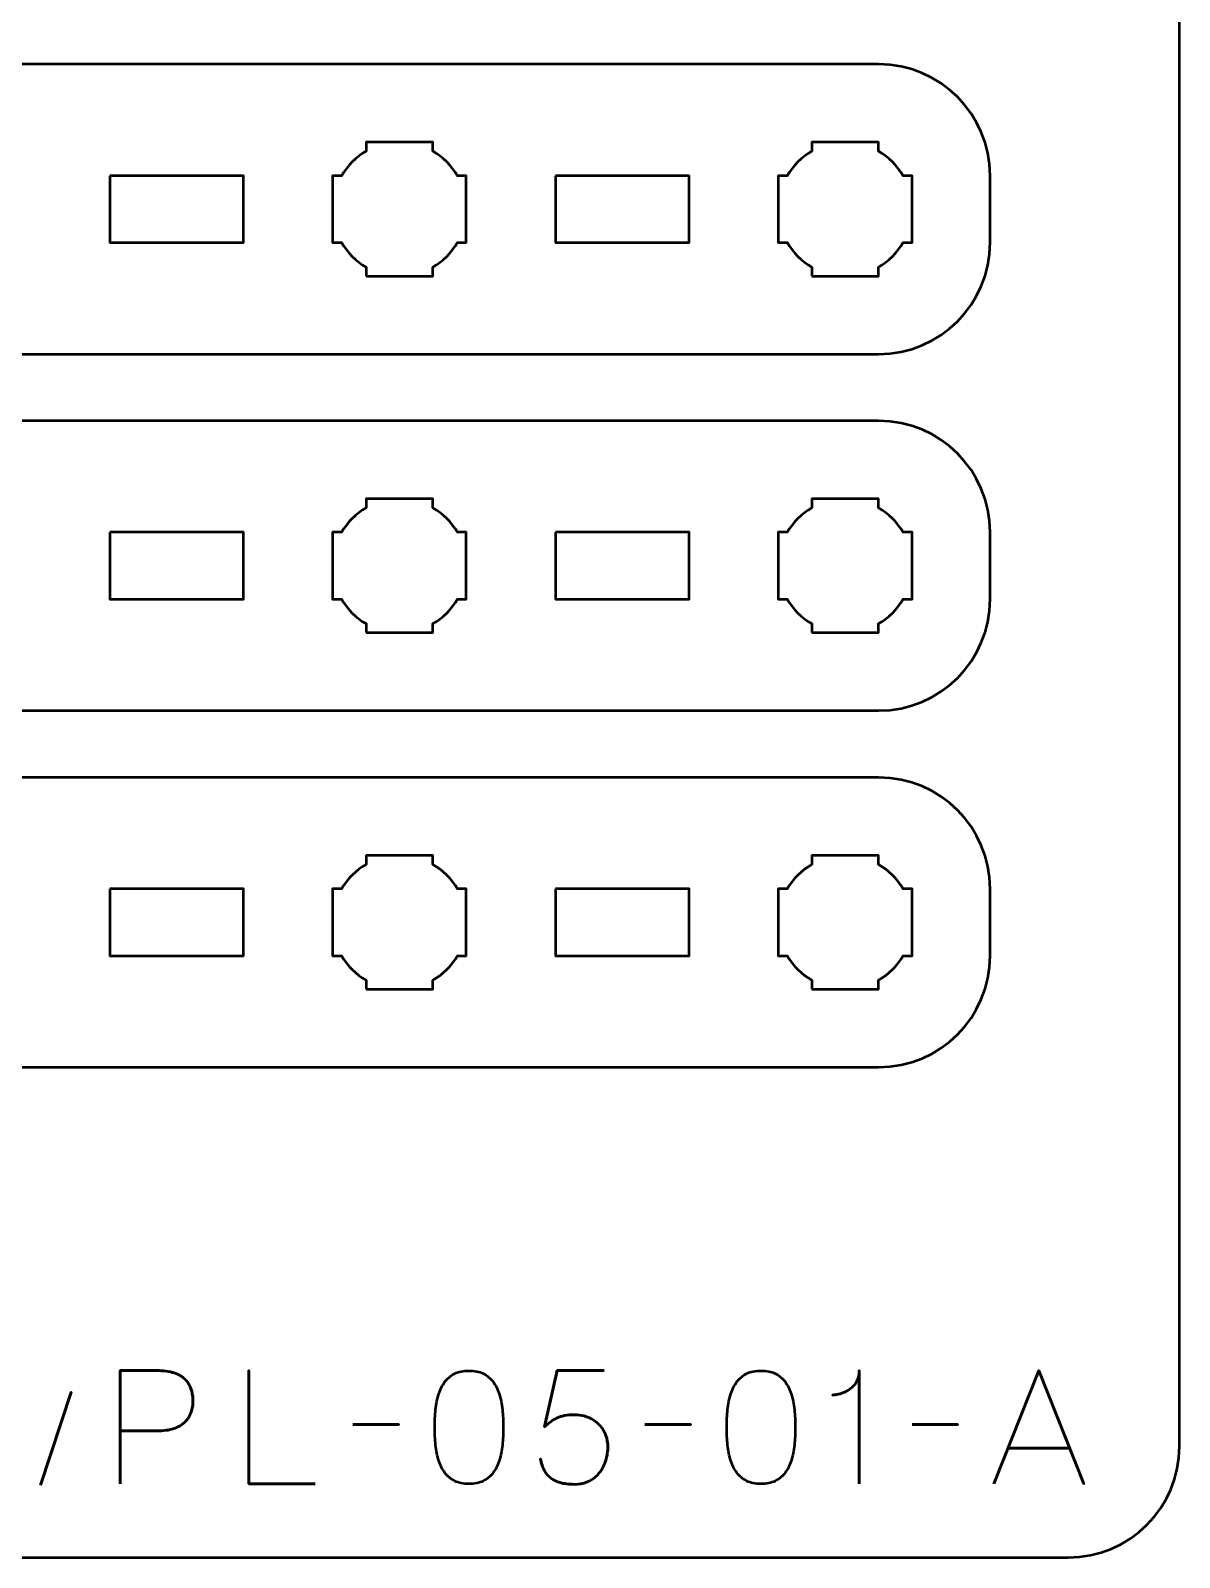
# Model space of a CAD drawing. Header units: centimetres. Extents: x -21 to 0, y -29.7 to 0.
# Drawn here: x -5.16 to 0, y -29.7 to -22.85 of the extents above; entities that cross this region are included whole.
import ezdxf

# ---------------------------------------------------------------- set-up
doc = ezdxf.new("R2010")
doc.units = ezdxf.units.CM
doc.header["$MEASUREMENT"] = 0
doc.layers.add('Layer 1', color=7, linetype='Continuous')

msp = doc.modelspace()

# ---------------------------------------------------------------- linework, layer by layer
at = {"layer": 'Layer 1', "color": 1, "lineweight": 53}
msp.add_open_spline([(-21.00003, -29.19995), (-21.00003, -29.19995), (-21.00003, -5.89992), (-21.00003, -5.89992), (-21.00003, -5.89992), (-21.00003, -5.81709), (-20.93286, -5.74992), (-20.85003, -5.74992), (-20.85003, -5.74992), (-20.7672, -5.74992), (-20.70003, -5.68275), (-20.70003, -5.59992), (-20.70003, -5.59992), (-20.70003, -5.51709), (-20.7672, -5.44992), (-20.85003, -5.44992), (-20.85003, -5.44992), (-20.93286, -5.44992), (-21.00003, -5.38275), (-21.00003, -5.29992), (-21.00003, -5.29992), (-21.00003, -5.21709), (-20.93286, -5.14992), (-20.85003, -5.14992), (-20.85003, -5.14992), (-20.7672, -5.14992), (-20.70003, -5.08275), (-20.70003, -4.99992), (-20.70003, -4.99992), (-20.70003, -4.91709), (-20.7672, -4.84992), (-20.85003, -4.84992), (-20.85003, -4.84992), (-20.93286, -4.84992), (-21.00003, -4.78275), (-21.00003, -4.69992), (-21.00003, -4.69992), (-21.00003, -4.61709), (-20.93286, -4.54992), (-20.85003, -4.54992), (-20.85003, -4.54992), (-20.7672, -4.54992), (-20.70003, -4.48275), (-20.70003, -4.39992), (-20.70003, -4.39992), (-20.70003, -4.31709), (-20.7672, -4.24992), (-20.85003, -4.24992), (-20.85003, -4.24992), (-20.93286, -4.24992), (-21.00003, -4.18275), (-21.00003, -4.09992), (-21.00003, -4.09992), (-21.00003, -4.01709), (-20.93286, -3.94992), (-20.85003, -3.94992), (-20.85003, -3.94992), (-20.7672, -3.94992), (-20.70003, -3.88275), (-20.70003, -3.79992), (-20.70003, -3.79992), (-20.70003, -3.71709), (-20.7672, -3.64992), (-20.85003, -3.64992), (-20.85003, -3.64992), (-20.93286, -3.64992), (-21.00003, -3.58275), (-21.00003, -3.49992), (-21.00003, -3.49992), (-21.00003, -3.41709), (-20.93286, -3.34992), (-20.85003, -3.34992), (-20.85003, -3.34992), (-20.7672, -3.34992), (-20.70003, -3.28275), (-20.70003, -3.19992), (-20.70003, -3.19992), (-20.70003, -3.11709), (-20.7672, -3.04992), (-20.85003, -3.04992), (-20.85003, -3.04992), (-20.93286, -3.04992), (-21.00003, -2.98275), (-21.00003, -2.89992), (-21.00003, -2.89992), (-21.00003, -2.81709), (-20.93286, -2.74992), (-20.85003, -2.74992), (-20.85003, -2.74992), (-20.7672, -2.74992), (-20.70003, -2.68275), (-20.70003, -2.59992), (-20.70003, -2.59992), (-20.70003, -2.51709), (-20.7672, -2.44992), (-20.85003, -2.44992), (-20.85003, -2.44992), (-20.93286, -2.44992), (-21.00003, -2.38275), (-21.00003, -2.29992), (-21.00003, -2.29992), (-21.00003, -2.21709), (-20.93286, -2.14992), (-20.85003, -2.14992), (-20.85003, -2.14992), (-20.7672, -2.14992), (-20.70003, -2.08275), (-20.70003, -1.99992), (-20.70003, -1.99992), (-20.70003, -1.91709), (-20.7672, -1.84992), (-20.85003, -1.84992), (-20.85003, -1.84992), (-20.93286, -1.84992), (-21.00003, -1.78275), (-21.00003, -1.69992), (-21.00003, -1.69992), (-21.00003, -1.61709), (-20.93286, -1.54992), (-20.85003, -1.54992), (-20.85003, -1.54992), (-20.7672, -1.54992), (-20.70003, -1.48275), (-20.70003, -1.39992), (-20.70003, -1.39992), (-20.70003, -1.31709), (-20.7672, -1.24992), (-20.85003, -1.24992), (-20.85003, -1.24992), (-20.93286, -1.24992), (-21.00003, -1.18275), (-21.00003, -1.09992), (-21.00003, -1.09992), (-21.00003, -1.09992), (-21.00003, -0.49992), (-21.00003, -0.49992), (-21.00003, -0.49992), (-21.00003, -0.22295), (-20.77694, 0.00004), (-20.49994, 0.00004), (-20.49994, 0.00004), (-20.49994, 0.00004), (-0.50008, 0.00004), (-0.50008, 0.00004), (-0.50008, 0.00004), (-0.22294, 0.00004), (0.00002, -0.22295), (0.00002, -0.49992), (0.00002, -0.49992), (0.00002, -0.49992), (0.00002, -29.19995), (0.00002, -29.19995), (0.00002, -29.19995), (0.00002, -29.47695), (-0.22294, -29.70004), (-0.50008, -29.70004), (-0.50008, -29.70004), (-0.50008, -29.70004), (-20.49994, -29.70004), (-20.49994, -29.70004), (-20.49994, -29.70004), (-20.77694, -29.70004), (-21.00003, -29.47695), (-21.00003, -29.19995)], degree=3, knots=[0, 0, 0, 0, 0.0243902, 0.0243902, 0.0243902, 0.0243902, 0.0487805, 0.0487805, 0.0487805, 0.0487805, 0.0731707, 0.0731707, 0.0731707, 0.0731707, 0.097561, 0.097561, 0.097561, 0.097561, 0.1219512, 0.1219512, 0.1219512, 0.1219512, 0.1463415, 0.1463415, 0.1463415, 0.1463415, 0.1707317, 0.1707317, 0.1707317, 0.1707317, 0.195122, 0.195122, 0.195122, 0.195122, 0.2195122, 0.2195122, 0.2195122, 0.2195122, 0.2439024, 0.2439024, 0.2439024, 0.2439024, 0.2682927, 0.2682927, 0.2682927, 0.2682927, 0.2926829, 0.2926829, 0.2926829, 0.2926829, 0.3170732, 0.3170732, 0.3170732, 0.3170732, 0.3414634, 0.3414634, 0.3414634, 0.3414634, 0.3658537, 0.3658537, 0.3658537, 0.3658537, 0.3902439, 0.3902439, 0.3902439, 0.3902439, 0.4146341, 0.4146341, 0.4146341, 0.4146341, 0.4390244, 0.4390244, 0.4390244, 0.4390244, 0.4634146, 0.4634146, 0.4634146, 0.4634146, 0.4878049, 0.4878049, 0.4878049, 0.4878049, 0.5121951, 0.5121951, 0.5121951, 0.5121951, 0.5365854, 0.5365854, 0.5365854, 0.5365854, 0.5609756, 0.5609756, 0.5609756, 0.5609756, 0.5853659, 0.5853659, 0.5853659, 0.5853659, 0.6097561, 0.6097561, 0.6097561, 0.6097561, 0.6341463, 0.6341463, 0.6341463, 0.6341463, 0.6585366, 0.6585366, 0.6585366, 0.6585366, 0.6829268, 0.6829268, 0.6829268, 0.6829268, 0.7073171, 0.7073171, 0.7073171, 0.7073171, 0.7317073, 0.7317073, 0.7317073, 0.7317073, 0.7560976, 0.7560976, 0.7560976, 0.7560976, 0.7804878, 0.7804878, 0.7804878, 0.7804878, 0.804878, 0.804878, 0.804878, 0.804878, 0.8292683, 0.8292683, 0.8292683, 0.8292683, 0.8536585, 0.8536585, 0.8536585, 0.8536585, 0.8780488, 0.8780488, 0.8780488, 0.8780488, 0.902439, 0.902439, 0.902439, 0.902439, 0.9268293, 0.9268293, 0.9268293, 0.9268293, 0.9512195, 0.9512195, 0.9512195, 0.9512195, 0.9756098, 0.9756098, 0.9756098, 0.9756098, 1, 1, 1, 1], dxfattribs=at)
at = {"layer": 'Layer 1', "color": 114, "lineweight": 53}
for points in [[(-9.64996, -22.99999), (-9.64996, -22.99999), (-1.35006, -22.99999), (-1.35006, -22.99999), (-1.35006, -22.99999), (-1.07306, -22.99999), (-0.84996, -23.22308), (-0.84996, -23.50008), (-0.84996, -23.50008), (-0.84996, -23.50008), (-0.84996, -23.80009), (-0.84996, -23.80009), (-0.84996, -23.80009), (-0.84996, -24.07705), (-1.07306, -24.30001), (-1.35006, -24.30001), (-1.35006, -24.30001), (-1.35006, -24.30001), (-9.64996, -24.30001), (-9.64996, -24.30001), (-9.64996, -24.30001), (-9.92696, -24.30001), (-10.15006, -24.07705), (-10.15006, -23.80009), (-10.15006, -23.80009), (-10.15006, -23.80009), (-10.15006, -23.50008), (-10.15006, -23.50008), (-10.15006, -23.50008), (-10.15006, -23.22308), (-9.92696, -22.99999), (-9.64996, -22.99999)], [(-9.64996, -24.59999), (-9.64996, -24.59999), (-1.35006, -24.59999), (-1.35006, -24.59999), (-1.35006, -24.59999), (-1.07306, -24.59999), (-0.84996, -24.82308), (-0.84996, -25.10008), (-0.84996, -25.10008), (-0.84996, -25.10008), (-0.84996, -25.40009), (-0.84996, -25.40009), (-0.84996, -25.40009), (-0.84996, -25.67705), (-1.07306, -25.90001), (-1.35006, -25.90001), (-1.35006, -25.90001), (-1.35006, -25.90001), (-9.64996, -25.90001), (-9.64996, -25.90001), (-9.64996, -25.90001), (-9.92696, -25.90001), (-10.15006, -25.67705), (-10.15006, -25.40009), (-10.15006, -25.40009), (-10.15006, -25.40009), (-10.15006, -25.10008), (-10.15006, -25.10008), (-10.15006, -25.10008), (-10.15006, -24.82308), (-9.92696, -24.59999), (-9.64996, -24.59999)], [(-9.64996, -26.19999), (-9.64996, -26.19999), (-1.35006, -26.19999), (-1.35006, -26.19999), (-1.35006, -26.19999), (-1.07306, -26.19999), (-0.84996, -26.42308), (-0.84996, -26.70008), (-0.84996, -26.70008), (-0.84996, -26.70008), (-0.84996, -27.00009), (-0.84996, -27.00009), (-0.84996, -27.00009), (-0.84996, -27.27705), (-1.07306, -27.50001), (-1.35006, -27.50001), (-1.35006, -27.50001), (-1.35006, -27.50001), (-9.64996, -27.50001), (-9.64996, -27.50001), (-9.64996, -27.50001), (-9.92696, -27.50001), (-10.15006, -27.27705), (-10.15006, -27.00009), (-10.15006, -27.00009), (-10.15006, -27.00009), (-10.15006, -26.70008), (-10.15006, -26.70008), (-10.15006, -26.70008), (-10.15006, -26.42308), (-9.92696, -26.19999), (-9.64996, -26.19999)]]:
    msp.add_open_spline(points, degree=3, knots=[0, 0, 0, 0, 0.125, 0.125, 0.125, 0.125, 0.25, 0.25, 0.25, 0.25, 0.375, 0.375, 0.375, 0.375, 0.5, 0.5, 0.5, 0.5, 0.625, 0.625, 0.625, 0.625, 0.75, 0.75, 0.75, 0.75, 0.875, 0.875, 0.875, 0.875, 1, 1, 1, 1], dxfattribs=at)
at = {"layer": 'Layer 1', "lineweight": 53}
for points, knots in [([(-3.65, -23.95002), (-3.65, -23.95002), (-3.65, -23.90991), (-3.65, -23.90991), (-3.65, -23.90991), (-3.69561, -23.88359), (-3.7335, -23.84556), (-3.75982, -23.80009), (-3.75982, -23.80009), (-3.75982, -23.80009), (-3.80007, -23.80009), (-3.80007, -23.80009), (-3.80007, -23.80009), (-3.80007, -23.80009), (-3.80007, -23.65001), (-3.80007, -23.65001), (-3.80007, -23.65001), (-3.80007, -23.65001), (-3.80007, -23.50008), (-3.80007, -23.50008), (-3.80007, -23.50008), (-3.80007, -23.50008), (-3.75982, -23.50008), (-3.75982, -23.50008), (-3.75982, -23.50008), (-3.7335, -23.45447), (-3.69561, -23.41655), (-3.65, -23.39023), (-3.65, -23.39023), (-3.65, -23.39023), (-3.65, -23.35001), (-3.65, -23.35001), (-3.65, -23.35001), (-3.65, -23.35001), (-3.50007, -23.35001), (-3.50007, -23.35001), (-3.50007, -23.35001), (-3.50007, -23.35001), (-3.34999, -23.35001), (-3.34999, -23.35001), (-3.34999, -23.35001), (-3.34999, -23.35001), (-3.34999, -23.39023), (-3.34999, -23.39023), (-3.34999, -23.39023), (-3.30452, -23.41655), (-3.26649, -23.45447), (-3.24017, -23.50008), (-3.24017, -23.50008), (-3.24017, -23.50008), (-3.20006, -23.50008), (-3.20006, -23.50008), (-3.20006, -23.50008), (-3.20006, -23.50008), (-3.20006, -23.65001), (-3.20006, -23.65001), (-3.20006, -23.65001), (-3.20006, -23.65001), (-3.20006, -23.80009), (-3.20006, -23.80009), (-3.20006, -23.80009), (-3.20006, -23.80009), (-3.24017, -23.80009), (-3.24017, -23.80009), (-3.24017, -23.80009), (-3.26649, -23.84556), (-3.30452, -23.88359), (-3.34999, -23.90991), (-3.34999, -23.90991), (-3.34999, -23.90991), (-3.34999, -23.95002), (-3.34999, -23.95002), (-3.34999, -23.95002), (-3.34999, -23.95002), (-3.50007, -23.95002), (-3.50007, -23.95002), (-3.50007, -23.95002), (-3.50007, -23.95002), (-3.65, -23.95002), (-3.65, -23.95002)], [0, 0, 0, 0, 0.05, 0.05, 0.05, 0.05, 0.1, 0.1, 0.1, 0.1, 0.15, 0.15, 0.15, 0.15, 0.2, 0.2, 0.2, 0.2, 0.25, 0.25, 0.25, 0.25, 0.3, 0.3, 0.3, 0.3, 0.35, 0.35, 0.35, 0.35, 0.4, 0.4, 0.4, 0.4, 0.45, 0.45, 0.45, 0.45, 0.5, 0.5, 0.5, 0.5, 0.55, 0.55, 0.55, 0.55, 0.6, 0.6, 0.6, 0.6, 0.65, 0.65, 0.65, 0.65, 0.7, 0.7, 0.7, 0.7, 0.75, 0.75, 0.75, 0.75, 0.8, 0.8, 0.8, 0.8, 0.85, 0.85, 0.85, 0.85, 0.9, 0.9, 0.9, 0.9, 0.95, 0.95, 0.95, 0.95, 1, 1, 1, 1]), ([(-1.65006, -23.95002), (-1.65006, -23.95002), (-1.65006, -23.90991), (-1.65006, -23.90991), (-1.65006, -23.90991), (-1.69554, -23.88359), (-1.73357, -23.84556), (-1.75988, -23.80009), (-1.75988, -23.80009), (-1.75988, -23.80009), (-1.79999, -23.80009), (-1.79999, -23.80009), (-1.79999, -23.80009), (-1.79999, -23.80009), (-1.79999, -23.65001), (-1.79999, -23.65001), (-1.79999, -23.65001), (-1.79999, -23.65001), (-1.79999, -23.50008), (-1.79999, -23.50008), (-1.79999, -23.50008), (-1.79999, -23.50008), (-1.75988, -23.50008), (-1.75988, -23.50008), (-1.75988, -23.50008), (-1.73357, -23.45447), (-1.69554, -23.41655), (-1.65006, -23.39023), (-1.65006, -23.39023), (-1.65006, -23.39023), (-1.65006, -23.35001), (-1.65006, -23.35001), (-1.65006, -23.35001), (-1.65006, -23.35001), (-1.49999, -23.35001), (-1.49999, -23.35001), (-1.49999, -23.35001), (-1.49999, -23.35001), (-1.35006, -23.35001), (-1.35006, -23.35001), (-1.35006, -23.35001), (-1.35006, -23.35001), (-1.35006, -23.39023), (-1.35006, -23.39023), (-1.35006, -23.39023), (-1.30445, -23.41655), (-1.26656, -23.45447), (-1.24024, -23.50008), (-1.24024, -23.50008), (-1.24024, -23.50008), (-1.19999, -23.50008), (-1.19999, -23.50008), (-1.19999, -23.50008), (-1.19999, -23.50008), (-1.19999, -23.65001), (-1.19999, -23.65001), (-1.19999, -23.65001), (-1.19999, -23.65001), (-1.19999, -23.80009), (-1.19999, -23.80009), (-1.19999, -23.80009), (-1.19999, -23.80009), (-1.24024, -23.80009), (-1.24024, -23.80009), (-1.24024, -23.80009), (-1.26656, -23.84556), (-1.30445, -23.88359), (-1.35006, -23.90991), (-1.35006, -23.90991), (-1.35006, -23.90991), (-1.35006, -23.95002), (-1.35006, -23.95002), (-1.35006, -23.95002), (-1.35006, -23.95002), (-1.49999, -23.95002), (-1.49999, -23.95002), (-1.49999, -23.95002), (-1.49999, -23.95002), (-1.65006, -23.95002), (-1.65006, -23.95002)], [0, 0, 0, 0, 0.05, 0.05, 0.05, 0.05, 0.1, 0.1, 0.1, 0.1, 0.15, 0.15, 0.15, 0.15, 0.2, 0.2, 0.2, 0.2, 0.25, 0.25, 0.25, 0.25, 0.3, 0.3, 0.3, 0.3, 0.35, 0.35, 0.35, 0.35, 0.4, 0.4, 0.4, 0.4, 0.45, 0.45, 0.45, 0.45, 0.5, 0.5, 0.5, 0.5, 0.55, 0.55, 0.55, 0.55, 0.6, 0.6, 0.6, 0.6, 0.65, 0.65, 0.65, 0.65, 0.7, 0.7, 0.7, 0.7, 0.75, 0.75, 0.75, 0.75, 0.8, 0.8, 0.8, 0.8, 0.85, 0.85, 0.85, 0.85, 0.9, 0.9, 0.9, 0.9, 0.95, 0.95, 0.95, 0.95, 1, 1, 1, 1]), ([(-4.79998, -23.50008), (-4.79998, -23.50008), (-4.19998, -23.50008), (-4.19998, -23.50008), (-4.19998, -23.50008), (-4.19998, -23.50008), (-4.19998, -23.80009), (-4.19998, -23.80009), (-4.19998, -23.80009), (-4.19998, -23.80009), (-4.79998, -23.80009), (-4.79998, -23.80009), (-4.79998, -23.80009), (-4.79998, -23.80009), (-4.79998, -23.50008), (-4.79998, -23.50008)], [0, 0, 0, 0, 0.25, 0.25, 0.25, 0.25, 0.5, 0.5, 0.5, 0.5, 0.75, 0.75, 0.75, 0.75, 1, 1, 1, 1]), ([(-2.80001, -23.50008), (-2.80001, -23.50008), (-2.20001, -23.50008), (-2.20001, -23.50008), (-2.20001, -23.50008), (-2.20001, -23.50008), (-2.20001, -23.80009), (-2.20001, -23.80009), (-2.20001, -23.80009), (-2.20001, -23.80009), (-2.80001, -23.80009), (-2.80001, -23.80009), (-2.80001, -23.80009), (-2.80001, -23.80009), (-2.80001, -23.50008), (-2.80001, -23.50008)], [0, 0, 0, 0, 0.25, 0.25, 0.25, 0.25, 0.5, 0.5, 0.5, 0.5, 0.75, 0.75, 0.75, 0.75, 1, 1, 1, 1]), ([(-3.65, -25.55002), (-3.65, -25.55002), (-3.65, -25.50991), (-3.65, -25.50991), (-3.65, -25.50991), (-3.69561, -25.48359), (-3.7335, -25.44556), (-3.75982, -25.40009), (-3.75982, -25.40009), (-3.75982, -25.40009), (-3.80007, -25.40009), (-3.80007, -25.40009), (-3.80007, -25.40009), (-3.80007, -25.40009), (-3.80007, -25.25001), (-3.80007, -25.25001), (-3.80007, -25.25001), (-3.80007, -25.25001), (-3.80007, -25.10008), (-3.80007, -25.10008), (-3.80007, -25.10008), (-3.80007, -25.10008), (-3.75982, -25.10008), (-3.75982, -25.10008), (-3.75982, -25.10008), (-3.7335, -25.05447), (-3.69561, -25.01655), (-3.65, -24.99023), (-3.65, -24.99023), (-3.65, -24.99023), (-3.65, -24.95001), (-3.65, -24.95001), (-3.65, -24.95001), (-3.65, -24.95001), (-3.50007, -24.95001), (-3.50007, -24.95001), (-3.50007, -24.95001), (-3.50007, -24.95001), (-3.34999, -24.95001), (-3.34999, -24.95001), (-3.34999, -24.95001), (-3.34999, -24.95001), (-3.34999, -24.99023), (-3.34999, -24.99023), (-3.34999, -24.99023), (-3.30452, -25.01655), (-3.26649, -25.05447), (-3.24017, -25.10008), (-3.24017, -25.10008), (-3.24017, -25.10008), (-3.20006, -25.10008), (-3.20006, -25.10008), (-3.20006, -25.10008), (-3.20006, -25.10008), (-3.20006, -25.25001), (-3.20006, -25.25001), (-3.20006, -25.25001), (-3.20006, -25.25001), (-3.20006, -25.40009), (-3.20006, -25.40009), (-3.20006, -25.40009), (-3.20006, -25.40009), (-3.24017, -25.40009), (-3.24017, -25.40009), (-3.24017, -25.40009), (-3.26649, -25.44556), (-3.30452, -25.48359), (-3.34999, -25.50991), (-3.34999, -25.50991), (-3.34999, -25.50991), (-3.34999, -25.55002), (-3.34999, -25.55002), (-3.34999, -25.55002), (-3.34999, -25.55002), (-3.50007, -25.55002), (-3.50007, -25.55002), (-3.50007, -25.55002), (-3.50007, -25.55002), (-3.65, -25.55002), (-3.65, -25.55002)], [0, 0, 0, 0, 0.05, 0.05, 0.05, 0.05, 0.1, 0.1, 0.1, 0.1, 0.15, 0.15, 0.15, 0.15, 0.2, 0.2, 0.2, 0.2, 0.25, 0.25, 0.25, 0.25, 0.3, 0.3, 0.3, 0.3, 0.35, 0.35, 0.35, 0.35, 0.4, 0.4, 0.4, 0.4, 0.45, 0.45, 0.45, 0.45, 0.5, 0.5, 0.5, 0.5, 0.55, 0.55, 0.55, 0.55, 0.6, 0.6, 0.6, 0.6, 0.65, 0.65, 0.65, 0.65, 0.7, 0.7, 0.7, 0.7, 0.75, 0.75, 0.75, 0.75, 0.8, 0.8, 0.8, 0.8, 0.85, 0.85, 0.85, 0.85, 0.9, 0.9, 0.9, 0.9, 0.95, 0.95, 0.95, 0.95, 1, 1, 1, 1]), ([(-1.65006, -25.55002), (-1.65006, -25.55002), (-1.65006, -25.50991), (-1.65006, -25.50991), (-1.65006, -25.50991), (-1.69554, -25.48359), (-1.73357, -25.44556), (-1.75988, -25.40009), (-1.75988, -25.40009), (-1.75988, -25.40009), (-1.79999, -25.40009), (-1.79999, -25.40009), (-1.79999, -25.40009), (-1.79999, -25.40009), (-1.79999, -25.25001), (-1.79999, -25.25001), (-1.79999, -25.25001), (-1.79999, -25.25001), (-1.79999, -25.10008), (-1.79999, -25.10008), (-1.79999, -25.10008), (-1.79999, -25.10008), (-1.75988, -25.10008), (-1.75988, -25.10008), (-1.75988, -25.10008), (-1.73357, -25.05447), (-1.69554, -25.01655), (-1.65006, -24.99023), (-1.65006, -24.99023), (-1.65006, -24.99023), (-1.65006, -24.95001), (-1.65006, -24.95001), (-1.65006, -24.95001), (-1.65006, -24.95001), (-1.49999, -24.95001), (-1.49999, -24.95001), (-1.49999, -24.95001), (-1.49999, -24.95001), (-1.35006, -24.95001), (-1.35006, -24.95001), (-1.35006, -24.95001), (-1.35006, -24.95001), (-1.35006, -24.99023), (-1.35006, -24.99023), (-1.35006, -24.99023), (-1.30445, -25.01655), (-1.26656, -25.05447), (-1.24024, -25.10008), (-1.24024, -25.10008), (-1.24024, -25.10008), (-1.19999, -25.10008), (-1.19999, -25.10008), (-1.19999, -25.10008), (-1.19999, -25.10008), (-1.19999, -25.25001), (-1.19999, -25.25001), (-1.19999, -25.25001), (-1.19999, -25.25001), (-1.19999, -25.40009), (-1.19999, -25.40009), (-1.19999, -25.40009), (-1.19999, -25.40009), (-1.24024, -25.40009), (-1.24024, -25.40009), (-1.24024, -25.40009), (-1.26656, -25.44556), (-1.30445, -25.48359), (-1.35006, -25.50991), (-1.35006, -25.50991), (-1.35006, -25.50991), (-1.35006, -25.55002), (-1.35006, -25.55002), (-1.35006, -25.55002), (-1.35006, -25.55002), (-1.49999, -25.55002), (-1.49999, -25.55002), (-1.49999, -25.55002), (-1.49999, -25.55002), (-1.65006, -25.55002), (-1.65006, -25.55002)], [0, 0, 0, 0, 0.05, 0.05, 0.05, 0.05, 0.1, 0.1, 0.1, 0.1, 0.15, 0.15, 0.15, 0.15, 0.2, 0.2, 0.2, 0.2, 0.25, 0.25, 0.25, 0.25, 0.3, 0.3, 0.3, 0.3, 0.35, 0.35, 0.35, 0.35, 0.4, 0.4, 0.4, 0.4, 0.45, 0.45, 0.45, 0.45, 0.5, 0.5, 0.5, 0.5, 0.55, 0.55, 0.55, 0.55, 0.6, 0.6, 0.6, 0.6, 0.65, 0.65, 0.65, 0.65, 0.7, 0.7, 0.7, 0.7, 0.75, 0.75, 0.75, 0.75, 0.8, 0.8, 0.8, 0.8, 0.85, 0.85, 0.85, 0.85, 0.9, 0.9, 0.9, 0.9, 0.95, 0.95, 0.95, 0.95, 1, 1, 1, 1]), ([(-4.79998, -25.10008), (-4.79998, -25.10008), (-4.19998, -25.10008), (-4.19998, -25.10008), (-4.19998, -25.10008), (-4.19998, -25.10008), (-4.19998, -25.40009), (-4.19998, -25.40009), (-4.19998, -25.40009), (-4.19998, -25.40009), (-4.79998, -25.40009), (-4.79998, -25.40009), (-4.79998, -25.40009), (-4.79998, -25.40009), (-4.79998, -25.10008), (-4.79998, -25.10008)], [0, 0, 0, 0, 0.25, 0.25, 0.25, 0.25, 0.5, 0.5, 0.5, 0.5, 0.75, 0.75, 0.75, 0.75, 1, 1, 1, 1]), ([(-2.80001, -25.10008), (-2.80001, -25.10008), (-2.20001, -25.10008), (-2.20001, -25.10008), (-2.20001, -25.10008), (-2.20001, -25.10008), (-2.20001, -25.40009), (-2.20001, -25.40009), (-2.20001, -25.40009), (-2.20001, -25.40009), (-2.80001, -25.40009), (-2.80001, -25.40009), (-2.80001, -25.40009), (-2.80001, -25.40009), (-2.80001, -25.10008), (-2.80001, -25.10008)], [0, 0, 0, 0, 0.25, 0.25, 0.25, 0.25, 0.5, 0.5, 0.5, 0.5, 0.75, 0.75, 0.75, 0.75, 1, 1, 1, 1]), ([(-3.65, -27.15002), (-3.65, -27.15002), (-3.65, -27.10991), (-3.65, -27.10991), (-3.65, -27.10991), (-3.69561, -27.08359), (-3.7335, -27.04556), (-3.75982, -27.00009), (-3.75982, -27.00009), (-3.75982, -27.00009), (-3.80007, -27.00009), (-3.80007, -27.00009), (-3.80007, -27.00009), (-3.80007, -27.00009), (-3.80007, -26.85001), (-3.80007, -26.85001), (-3.80007, -26.85001), (-3.80007, -26.85001), (-3.80007, -26.70008), (-3.80007, -26.70008), (-3.80007, -26.70008), (-3.80007, -26.70008), (-3.75982, -26.70008), (-3.75982, -26.70008), (-3.75982, -26.70008), (-3.7335, -26.65447), (-3.69561, -26.61655), (-3.65, -26.59023), (-3.65, -26.59023), (-3.65, -26.59023), (-3.65, -26.55001), (-3.65, -26.55001), (-3.65, -26.55001), (-3.65, -26.55001), (-3.50007, -26.55001), (-3.50007, -26.55001), (-3.50007, -26.55001), (-3.50007, -26.55001), (-3.34999, -26.55001), (-3.34999, -26.55001), (-3.34999, -26.55001), (-3.34999, -26.55001), (-3.34999, -26.59023), (-3.34999, -26.59023), (-3.34999, -26.59023), (-3.30452, -26.61655), (-3.26649, -26.65447), (-3.24017, -26.70008), (-3.24017, -26.70008), (-3.24017, -26.70008), (-3.20006, -26.70008), (-3.20006, -26.70008), (-3.20006, -26.70008), (-3.20006, -26.70008), (-3.20006, -26.85001), (-3.20006, -26.85001), (-3.20006, -26.85001), (-3.20006, -26.85001), (-3.20006, -27.00009), (-3.20006, -27.00009), (-3.20006, -27.00009), (-3.20006, -27.00009), (-3.24017, -27.00009), (-3.24017, -27.00009), (-3.24017, -27.00009), (-3.26649, -27.04556), (-3.30452, -27.08359), (-3.34999, -27.10991), (-3.34999, -27.10991), (-3.34999, -27.10991), (-3.34999, -27.15002), (-3.34999, -27.15002), (-3.34999, -27.15002), (-3.34999, -27.15002), (-3.50007, -27.15002), (-3.50007, -27.15002), (-3.50007, -27.15002), (-3.50007, -27.15002), (-3.65, -27.15002), (-3.65, -27.15002)], [0, 0, 0, 0, 0.05, 0.05, 0.05, 0.05, 0.1, 0.1, 0.1, 0.1, 0.15, 0.15, 0.15, 0.15, 0.2, 0.2, 0.2, 0.2, 0.25, 0.25, 0.25, 0.25, 0.3, 0.3, 0.3, 0.3, 0.35, 0.35, 0.35, 0.35, 0.4, 0.4, 0.4, 0.4, 0.45, 0.45, 0.45, 0.45, 0.5, 0.5, 0.5, 0.5, 0.55, 0.55, 0.55, 0.55, 0.6, 0.6, 0.6, 0.6, 0.65, 0.65, 0.65, 0.65, 0.7, 0.7, 0.7, 0.7, 0.75, 0.75, 0.75, 0.75, 0.8, 0.8, 0.8, 0.8, 0.85, 0.85, 0.85, 0.85, 0.9, 0.9, 0.9, 0.9, 0.95, 0.95, 0.95, 0.95, 1, 1, 1, 1]), ([(-1.65006, -27.15002), (-1.65006, -27.15002), (-1.65006, -27.10991), (-1.65006, -27.10991), (-1.65006, -27.10991), (-1.69554, -27.08359), (-1.73357, -27.04556), (-1.75988, -27.00009), (-1.75988, -27.00009), (-1.75988, -27.00009), (-1.79999, -27.00009), (-1.79999, -27.00009), (-1.79999, -27.00009), (-1.79999, -27.00009), (-1.79999, -26.85001), (-1.79999, -26.85001), (-1.79999, -26.85001), (-1.79999, -26.85001), (-1.79999, -26.70008), (-1.79999, -26.70008), (-1.79999, -26.70008), (-1.79999, -26.70008), (-1.75988, -26.70008), (-1.75988, -26.70008), (-1.75988, -26.70008), (-1.73357, -26.65447), (-1.69554, -26.61655), (-1.65006, -26.59023), (-1.65006, -26.59023), (-1.65006, -26.59023), (-1.65006, -26.55001), (-1.65006, -26.55001), (-1.65006, -26.55001), (-1.65006, -26.55001), (-1.49999, -26.55001), (-1.49999, -26.55001), (-1.49999, -26.55001), (-1.49999, -26.55001), (-1.35006, -26.55001), (-1.35006, -26.55001), (-1.35006, -26.55001), (-1.35006, -26.55001), (-1.35006, -26.59023), (-1.35006, -26.59023), (-1.35006, -26.59023), (-1.30445, -26.61655), (-1.26656, -26.65447), (-1.24024, -26.70008), (-1.24024, -26.70008), (-1.24024, -26.70008), (-1.19999, -26.70008), (-1.19999, -26.70008), (-1.19999, -26.70008), (-1.19999, -26.70008), (-1.19999, -26.85001), (-1.19999, -26.85001), (-1.19999, -26.85001), (-1.19999, -26.85001), (-1.19999, -27.00009), (-1.19999, -27.00009), (-1.19999, -27.00009), (-1.19999, -27.00009), (-1.24024, -27.00009), (-1.24024, -27.00009), (-1.24024, -27.00009), (-1.26656, -27.04556), (-1.30445, -27.08359), (-1.35006, -27.10991), (-1.35006, -27.10991), (-1.35006, -27.10991), (-1.35006, -27.15002), (-1.35006, -27.15002), (-1.35006, -27.15002), (-1.35006, -27.15002), (-1.49999, -27.15002), (-1.49999, -27.15002), (-1.49999, -27.15002), (-1.49999, -27.15002), (-1.65006, -27.15002), (-1.65006, -27.15002)], [0, 0, 0, 0, 0.05, 0.05, 0.05, 0.05, 0.1, 0.1, 0.1, 0.1, 0.15, 0.15, 0.15, 0.15, 0.2, 0.2, 0.2, 0.2, 0.25, 0.25, 0.25, 0.25, 0.3, 0.3, 0.3, 0.3, 0.35, 0.35, 0.35, 0.35, 0.4, 0.4, 0.4, 0.4, 0.45, 0.45, 0.45, 0.45, 0.5, 0.5, 0.5, 0.5, 0.55, 0.55, 0.55, 0.55, 0.6, 0.6, 0.6, 0.6, 0.65, 0.65, 0.65, 0.65, 0.7, 0.7, 0.7, 0.7, 0.75, 0.75, 0.75, 0.75, 0.8, 0.8, 0.8, 0.8, 0.85, 0.85, 0.85, 0.85, 0.9, 0.9, 0.9, 0.9, 0.95, 0.95, 0.95, 0.95, 1, 1, 1, 1]), ([(-4.79998, -26.70008), (-4.79998, -26.70008), (-4.19998, -26.70008), (-4.19998, -26.70008), (-4.19998, -26.70008), (-4.19998, -26.70008), (-4.19998, -27.00009), (-4.19998, -27.00009), (-4.19998, -27.00009), (-4.19998, -27.00009), (-4.79998, -27.00009), (-4.79998, -27.00009), (-4.79998, -27.00009), (-4.79998, -27.00009), (-4.79998, -26.70008), (-4.79998, -26.70008)], [0, 0, 0, 0, 0.25, 0.25, 0.25, 0.25, 0.5, 0.5, 0.5, 0.5, 0.75, 0.75, 0.75, 0.75, 1, 1, 1, 1]), ([(-2.80001, -26.70008), (-2.80001, -26.70008), (-2.20001, -26.70008), (-2.20001, -26.70008), (-2.20001, -26.70008), (-2.20001, -26.70008), (-2.20001, -27.00009), (-2.20001, -27.00009), (-2.20001, -27.00009), (-2.20001, -27.00009), (-2.80001, -27.00009), (-2.80001, -27.00009), (-2.80001, -27.00009), (-2.80001, -27.00009), (-2.80001, -26.70008), (-2.80001, -26.70008)], [0, 0, 0, 0, 0.25, 0.25, 0.25, 0.25, 0.5, 0.5, 0.5, 0.5, 0.75, 0.75, 0.75, 0.75, 1, 1, 1, 1])]:
    msp.add_open_spline(points, degree=3, knots=knots, dxfattribs=at)
at = {"layer": 'Layer 1', "color": 5, "lineweight": 53}
for points, knots in [([(-4.7529, -29.36992), (-4.7529, -29.36992), (-4.7529, -28.86121), (-4.7529, -28.86121), (-4.7529, -28.86121), (-4.7529, -28.86121), (-4.59062, -28.86121), (-4.59062, -28.86121), (-4.59062, -28.86121), (-4.55816, -28.86133), (-4.53147, -28.86497), (-4.51042, -28.87203), (-4.51042, -28.87203), (-4.48949, -28.87897), (-4.47303, -28.88861), (-4.46115, -28.90084), (-4.46115, -28.90084), (-4.44927, -28.91295), (-4.44081, -28.92683), (-4.43563, -28.94247), (-4.43563, -28.94247), (-4.43058, -28.95811), (-4.42764, -28.97445), (-4.42693, -28.99174), (-4.42693, -28.99174), (-4.42611, -29.00903), (-4.42811, -29.02596), (-4.43281, -29.04242), (-4.43281, -29.04242), (-4.43763, -29.05889), (-4.44575, -29.07382), (-4.45739, -29.08723), (-4.45739, -29.08723), (-4.46891, -29.10063), (-4.48455, -29.11133), (-4.50419, -29.11921), (-4.50419, -29.11921), (-4.52383, -29.12721), (-4.54817, -29.13121), (-4.57721, -29.13144), (-4.57721, -29.13144), (-4.57721, -29.13144), (-4.7529, -29.13144), (-4.7529, -29.13144), (-4.7529, -29.13144), (-4.7529, -29.13144), (-4.57721, -29.13144), (-4.57721, -29.13144), (-4.57721, -29.13144), (-4.54876, -29.13121), (-4.52465, -29.12721), (-4.50513, -29.11921), (-4.50513, -29.11921), (-4.48549, -29.11133), (-4.46985, -29.10063), (-4.45809, -29.08723), (-4.45809, -29.08723), (-4.44645, -29.07382), (-4.4381, -29.05889), (-4.43316, -29.04242), (-4.43316, -29.04242), (-4.42822, -29.02596), (-4.42611, -29.00903), (-4.42693, -28.99174), (-4.42693, -28.99174), (-4.42764, -28.97445), (-4.43058, -28.95811), (-4.43587, -28.94247), (-4.43587, -28.94247), (-4.44104, -28.92683), (-4.44974, -28.91295), (-4.46162, -28.90084), (-4.46162, -28.90084), (-4.47361, -28.88861), (-4.49008, -28.87897), (-4.51101, -28.87203), (-4.51101, -28.87203), (-4.53206, -28.86497), (-4.55852, -28.86133), (-4.59062, -28.86121), (-4.59062, -28.86121), (-4.59062, -28.86121), (-4.7529, -28.86121), (-4.7529, -28.86121), (-4.7529, -28.86121), (-4.7529, -28.86121), (-4.7529, -29.36992), (-4.7529, -29.36992)], [0, 0, 0, 0, 0.0454545, 0.0454545, 0.0454545, 0.0454545, 0.0909091, 0.0909091, 0.0909091, 0.0909091, 0.1363636, 0.1363636, 0.1363636, 0.1363636, 0.1818182, 0.1818182, 0.1818182, 0.1818182, 0.2272727, 0.2272727, 0.2272727, 0.2272727, 0.2727273, 0.2727273, 0.2727273, 0.2727273, 0.3181818, 0.3181818, 0.3181818, 0.3181818, 0.3636364, 0.3636364, 0.3636364, 0.3636364, 0.4090909, 0.4090909, 0.4090909, 0.4090909, 0.4545455, 0.4545455, 0.4545455, 0.4545455, 0.5, 0.5, 0.5, 0.5, 0.5454545, 0.5454545, 0.5454545, 0.5454545, 0.5909091, 0.5909091, 0.5909091, 0.5909091, 0.6363636, 0.6363636, 0.6363636, 0.6363636, 0.6818182, 0.6818182, 0.6818182, 0.6818182, 0.7272727, 0.7272727, 0.7272727, 0.7272727, 0.7727273, 0.7727273, 0.7727273, 0.7727273, 0.8181818, 0.8181818, 0.8181818, 0.8181818, 0.8636364, 0.8636364, 0.8636364, 0.8636364, 0.9090909, 0.9090909, 0.9090909, 0.9090909, 0.9545455, 0.9545455, 0.9545455, 0.9545455, 1, 1, 1, 1]), ([(-3.87871, -29.36992), (-3.87871, -29.36992), (-4.17575, -29.36992), (-4.17575, -29.36992), (-4.17575, -29.36992), (-4.17575, -29.36992), (-4.17575, -28.86121), (-4.17575, -28.86121), (-4.17575, -28.86121), (-4.17575, -28.86121), (-4.17575, -29.36992), (-4.17575, -29.36992), (-4.17575, -29.36992), (-4.17575, -29.36992), (-3.87871, -29.36992), (-3.87871, -29.36992)], [0, 0, 0, 0, 0.25, 0.25, 0.25, 0.25, 0.5, 0.5, 0.5, 0.5, 0.75, 0.75, 0.75, 0.75, 1, 1, 1, 1]), ([(-3.18797, -29.36992), (-3.16327, -29.3698), (-3.14199, -29.36545), (-3.12423, -29.35698), (-3.12423, -29.35698), (-3.10659, -29.34852), (-3.09189, -29.33641), (-3.08013, -29.321), (-3.08013, -29.321), (-3.06849, -29.30548), (-3.05932, -29.28713), (-3.0525, -29.26597), (-3.0525, -29.26597), (-3.0458, -29.2448), (-3.04098, -29.22163), (-3.03827, -29.19623), (-3.03827, -29.19623), (-3.03545, -29.17083), (-3.03404, -29.14414), (-3.03416, -29.11592), (-3.03416, -29.11592), (-3.03404, -29.08781), (-3.03545, -29.06112), (-3.03827, -29.03584), (-3.03827, -29.03584), (-3.04098, -29.01055), (-3.0458, -28.98727), (-3.0525, -28.9661), (-3.0525, -28.9661), (-3.05932, -28.94506), (-3.06849, -28.92671), (-3.08013, -28.91107), (-3.08013, -28.91107), (-3.09189, -28.89555), (-3.10659, -28.88344), (-3.12423, -28.87497), (-3.12423, -28.87497), (-3.14199, -28.86639), (-3.16327, -28.86203), (-3.18797, -28.86192), (-3.18797, -28.86192), (-3.21266, -28.86203), (-3.23395, -28.86639), (-3.2517, -28.87497), (-3.2517, -28.87497), (-3.26934, -28.88344), (-3.28404, -28.89555), (-3.2958, -28.91107), (-3.2958, -28.91107), (-3.30744, -28.92671), (-3.31661, -28.94506), (-3.32343, -28.9661), (-3.32343, -28.9661), (-3.33014, -28.98727), (-3.33496, -29.01055), (-3.33766, -29.03584), (-3.33766, -29.03584), (-3.34049, -29.06112), (-3.3419, -29.08781), (-3.34178, -29.11592), (-3.34178, -29.11592), (-3.3419, -29.14414), (-3.34049, -29.17083), (-3.33766, -29.19623), (-3.33766, -29.19623), (-3.33496, -29.22163), (-3.33014, -29.2448), (-3.32343, -29.26597), (-3.32343, -29.26597), (-3.31661, -29.28713), (-3.30744, -29.30548), (-3.2958, -29.321), (-3.2958, -29.321), (-3.28404, -29.33641), (-3.26934, -29.34852), (-3.2517, -29.35698), (-3.2517, -29.35698), (-3.23395, -29.36545), (-3.21266, -29.3698), (-3.18797, -29.36992)], [0, 0, 0, 0, 0.05, 0.05, 0.05, 0.05, 0.1, 0.1, 0.1, 0.1, 0.15, 0.15, 0.15, 0.15, 0.2, 0.2, 0.2, 0.2, 0.25, 0.25, 0.25, 0.25, 0.3, 0.3, 0.3, 0.3, 0.35, 0.35, 0.35, 0.35, 0.4, 0.4, 0.4, 0.4, 0.45, 0.45, 0.45, 0.45, 0.5, 0.5, 0.5, 0.5, 0.55, 0.55, 0.55, 0.55, 0.6, 0.6, 0.6, 0.6, 0.65, 0.65, 0.65, 0.65, 0.7, 0.7, 0.7, 0.7, 0.75, 0.75, 0.75, 0.75, 0.8, 0.8, 0.8, 0.8, 0.85, 0.85, 0.85, 0.85, 0.9, 0.9, 0.9, 0.9, 0.95, 0.95, 0.95, 0.95, 1, 1, 1, 1]), ([(-3.18797, -29.36992), (-3.16327, -29.3698), (-3.14199, -29.36545), (-3.12423, -29.35698), (-3.12423, -29.35698), (-3.10659, -29.34852), (-3.09189, -29.33641), (-3.08013, -29.321), (-3.08013, -29.321), (-3.06849, -29.30548), (-3.05932, -29.28713), (-3.0525, -29.26597), (-3.0525, -29.26597), (-3.0458, -29.2448), (-3.04098, -29.22163), (-3.03827, -29.19623), (-3.03827, -29.19623), (-3.03545, -29.17083), (-3.03404, -29.14414), (-3.03416, -29.11592), (-3.03416, -29.11592), (-3.03404, -29.08781), (-3.03545, -29.06112), (-3.03827, -29.03584), (-3.03827, -29.03584), (-3.04098, -29.01055), (-3.0458, -28.98727), (-3.0525, -28.9661), (-3.0525, -28.9661), (-3.05932, -28.94506), (-3.06849, -28.92671), (-3.08013, -28.91107), (-3.08013, -28.91107), (-3.09189, -28.89555), (-3.10659, -28.88344), (-3.12423, -28.87497), (-3.12423, -28.87497), (-3.14199, -28.86639), (-3.16327, -28.86203), (-3.18797, -28.86192), (-3.18797, -28.86192), (-3.21266, -28.86203), (-3.23395, -28.86639), (-3.2517, -28.87497), (-3.2517, -28.87497), (-3.26934, -28.88344), (-3.28404, -28.89555), (-3.2958, -28.91107), (-3.2958, -28.91107), (-3.30744, -28.92671), (-3.31661, -28.94506), (-3.32343, -28.9661), (-3.32343, -28.9661), (-3.33014, -28.98727), (-3.33496, -29.01055), (-3.33766, -29.03584), (-3.33766, -29.03584), (-3.34049, -29.06112), (-3.3419, -29.08781), (-3.34178, -29.11592), (-3.34178, -29.11592), (-3.3419, -29.14414), (-3.34049, -29.17083), (-3.33766, -29.19623), (-3.33766, -29.19623), (-3.33496, -29.22163), (-3.33014, -29.2448), (-3.32343, -29.26597), (-3.32343, -29.26597), (-3.31661, -29.28713), (-3.30744, -29.30548), (-3.2958, -29.321), (-3.2958, -29.321), (-3.28404, -29.33641), (-3.26934, -29.34852), (-3.2517, -29.35698), (-3.2517, -29.35698), (-3.23395, -29.36545), (-3.21266, -29.3698), (-3.18797, -29.36992)], [0, 0, 0, 0, 0.05, 0.05, 0.05, 0.05, 0.1, 0.1, 0.1, 0.1, 0.15, 0.15, 0.15, 0.15, 0.2, 0.2, 0.2, 0.2, 0.25, 0.25, 0.25, 0.25, 0.3, 0.3, 0.3, 0.3, 0.35, 0.35, 0.35, 0.35, 0.4, 0.4, 0.4, 0.4, 0.45, 0.45, 0.45, 0.45, 0.5, 0.5, 0.5, 0.5, 0.55, 0.55, 0.55, 0.55, 0.6, 0.6, 0.6, 0.6, 0.65, 0.65, 0.65, 0.65, 0.7, 0.7, 0.7, 0.7, 0.75, 0.75, 0.75, 0.75, 0.8, 0.8, 0.8, 0.8, 0.85, 0.85, 0.85, 0.85, 0.9, 0.9, 0.9, 0.9, 0.95, 0.95, 0.95, 0.95, 1, 1, 1, 1]), ([(-2.58119, -28.86121), (-2.58119, -28.86121), (-2.79286, -28.86121), (-2.79286, -28.86121), (-2.79286, -28.86121), (-2.79286, -28.86121), (-2.8493, -29.1138), (-2.8493, -29.1138), (-2.8493, -29.1138), (-2.83942, -29.10533), (-2.83002, -29.09769), (-2.82096, -29.09099), (-2.82096, -29.09099), (-2.81202, -29.08429), (-2.80262, -29.07864), (-2.79262, -29.07394), (-2.79262, -29.07394), (-2.78274, -29.06923), (-2.77145, -29.06571), (-2.75875, -29.06324), (-2.75875, -29.06324), (-2.74617, -29.06077), (-2.73112, -29.05947), (-2.71383, -29.05947), (-2.71383, -29.05947), (-2.69972, -29.05947), (-2.68561, -29.06136), (-2.6715, -29.06524), (-2.6715, -29.06524), (-2.65739, -29.069), (-2.64398, -29.07476), (-2.63128, -29.0824), (-2.63128, -29.0824), (-2.61846, -29.09017), (-2.60718, -29.09981), (-2.5973, -29.11145), (-2.5973, -29.11145), (-2.5873, -29.12309), (-2.57942, -29.13673), (-2.57378, -29.15237), (-2.57378, -29.15237), (-2.56802, -29.16801), (-2.56508, -29.18577), (-2.56496, -29.20552), (-2.56496, -29.20552), (-2.56484, -29.21282), (-2.56567, -29.22199), (-2.56731, -29.23281), (-2.56731, -29.23281), (-2.56884, -29.24362), (-2.57166, -29.25538), (-2.57566, -29.26785), (-2.57566, -29.26785), (-2.57966, -29.28031), (-2.5853, -29.29266), (-2.59248, -29.30489), (-2.59248, -29.30489), (-2.59965, -29.31712), (-2.60882, -29.32829), (-2.61988, -29.3384), (-2.61988, -29.3384), (-2.63093, -29.34852), (-2.64434, -29.35663), (-2.65998, -29.36275), (-2.65998, -29.36275), (-2.67573, -29.36874), (-2.69419, -29.37192), (-2.71524, -29.37204), (-2.71524, -29.37204), (-2.74041, -29.37192), (-2.76158, -29.36921), (-2.77874, -29.36416), (-2.77874, -29.36416), (-2.79591, -29.35898), (-2.80991, -29.35228), (-2.82073, -29.34381), (-2.82073, -29.34381), (-2.83166, -29.33535), (-2.84013, -29.32606), (-2.84624, -29.31594), (-2.84624, -29.31594), (-2.85236, -29.30583), (-2.85694, -29.29572), (-2.86, -29.28561), (-2.86, -29.28561), (-2.86306, -29.27549), (-2.86541, -29.2662), (-2.86694, -29.25774), (-2.86694, -29.25774), (-2.86541, -29.2662), (-2.86306, -29.27549), (-2.86, -29.28561), (-2.86, -29.28561), (-2.85694, -29.29572), (-2.85236, -29.30583), (-2.84624, -29.31594), (-2.84624, -29.31594), (-2.84013, -29.32606), (-2.83166, -29.33535), (-2.82073, -29.34381), (-2.82073, -29.34381), (-2.80991, -29.35228), (-2.79591, -29.35898), (-2.77874, -29.36416), (-2.77874, -29.36416), (-2.76158, -29.36921), (-2.74041, -29.37192), (-2.71524, -29.37204), (-2.71524, -29.37204), (-2.69419, -29.37192), (-2.67573, -29.36874), (-2.65998, -29.36275), (-2.65998, -29.36275), (-2.64434, -29.35663), (-2.63093, -29.34852), (-2.61988, -29.3384), (-2.61988, -29.3384), (-2.60882, -29.32829), (-2.59965, -29.31712), (-2.59248, -29.30489), (-2.59248, -29.30489), (-2.5853, -29.29266), (-2.57966, -29.28031), (-2.57566, -29.26785), (-2.57566, -29.26785), (-2.57166, -29.25538), (-2.56884, -29.24362), (-2.56731, -29.23281), (-2.56731, -29.23281), (-2.56567, -29.22199), (-2.56484, -29.21282), (-2.56496, -29.20552), (-2.56496, -29.20552), (-2.56508, -29.18577), (-2.56802, -29.16801), (-2.57378, -29.15237), (-2.57378, -29.15237), (-2.57942, -29.13673), (-2.5873, -29.12309), (-2.5973, -29.11145), (-2.5973, -29.11145), (-2.60718, -29.09981), (-2.61846, -29.09017), (-2.63128, -29.0824), (-2.63128, -29.0824), (-2.64398, -29.07476), (-2.65739, -29.069), (-2.6715, -29.06524), (-2.6715, -29.06524), (-2.68561, -29.06136), (-2.69972, -29.05947), (-2.71383, -29.05947), (-2.71383, -29.05947), (-2.73112, -29.05947), (-2.74617, -29.06077), (-2.75875, -29.06324), (-2.75875, -29.06324), (-2.77145, -29.06571), (-2.78274, -29.06923), (-2.79262, -29.07394), (-2.79262, -29.07394), (-2.80262, -29.07864), (-2.81202, -29.08429), (-2.82096, -29.09099), (-2.82096, -29.09099), (-2.83002, -29.09769), (-2.83942, -29.10533), (-2.8493, -29.1138), (-2.8493, -29.1138), (-2.8493, -29.1138), (-2.79286, -28.86121), (-2.79286, -28.86121), (-2.79286, -28.86121), (-2.79286, -28.86121), (-2.58119, -28.86121), (-2.58119, -28.86121)], [0, 0, 0, 0, 0.0227273, 0.0227273, 0.0227273, 0.0227273, 0.0454545, 0.0454545, 0.0454545, 0.0454545, 0.0681818, 0.0681818, 0.0681818, 0.0681818, 0.0909091, 0.0909091, 0.0909091, 0.0909091, 0.1136364, 0.1136364, 0.1136364, 0.1136364, 0.1363636, 0.1363636, 0.1363636, 0.1363636, 0.1590909, 0.1590909, 0.1590909, 0.1590909, 0.1818182, 0.1818182, 0.1818182, 0.1818182, 0.2045455, 0.2045455, 0.2045455, 0.2045455, 0.2272727, 0.2272727, 0.2272727, 0.2272727, 0.25, 0.25, 0.25, 0.25, 0.2727273, 0.2727273, 0.2727273, 0.2727273, 0.2954545, 0.2954545, 0.2954545, 0.2954545, 0.3181818, 0.3181818, 0.3181818, 0.3181818, 0.3409091, 0.3409091, 0.3409091, 0.3409091, 0.3636364, 0.3636364, 0.3636364, 0.3636364, 0.3863636, 0.3863636, 0.3863636, 0.3863636, 0.4090909, 0.4090909, 0.4090909, 0.4090909, 0.4318182, 0.4318182, 0.4318182, 0.4318182, 0.4545455, 0.4545455, 0.4545455, 0.4545455, 0.4772727, 0.4772727, 0.4772727, 0.4772727, 0.5, 0.5, 0.5, 0.5, 0.5227273, 0.5227273, 0.5227273, 0.5227273, 0.5454545, 0.5454545, 0.5454545, 0.5454545, 0.5681818, 0.5681818, 0.5681818, 0.5681818, 0.5909091, 0.5909091, 0.5909091, 0.5909091, 0.6136364, 0.6136364, 0.6136364, 0.6136364, 0.6363636, 0.6363636, 0.6363636, 0.6363636, 0.6590909, 0.6590909, 0.6590909, 0.6590909, 0.6818182, 0.6818182, 0.6818182, 0.6818182, 0.7045455, 0.7045455, 0.7045455, 0.7045455, 0.7272727, 0.7272727, 0.7272727, 0.7272727, 0.75, 0.75, 0.75, 0.75, 0.7727273, 0.7727273, 0.7727273, 0.7727273, 0.7954545, 0.7954545, 0.7954545, 0.7954545, 0.8181818, 0.8181818, 0.8181818, 0.8181818, 0.8409091, 0.8409091, 0.8409091, 0.8409091, 0.8636364, 0.8636364, 0.8636364, 0.8636364, 0.8863636, 0.8863636, 0.8863636, 0.8863636, 0.9090909, 0.9090909, 0.9090909, 0.9090909, 0.9318182, 0.9318182, 0.9318182, 0.9318182, 0.9545455, 0.9545455, 0.9545455, 0.9545455, 0.9772727, 0.9772727, 0.9772727, 0.9772727, 1, 1, 1, 1]), ([(-1.87775, -29.36992), (-1.85305, -29.3698), (-1.83177, -29.36545), (-1.81401, -29.35698), (-1.81401, -29.35698), (-1.79637, -29.34852), (-1.78167, -29.33641), (-1.76991, -29.321), (-1.76991, -29.321), (-1.75827, -29.30548), (-1.7491, -29.28713), (-1.74228, -29.26597), (-1.74228, -29.26597), (-1.73558, -29.2448), (-1.73076, -29.22163), (-1.72805, -29.19623), (-1.72805, -29.19623), (-1.72523, -29.17083), (-1.72382, -29.14414), (-1.72394, -29.11592), (-1.72394, -29.11592), (-1.72382, -29.08781), (-1.72523, -29.06112), (-1.72805, -29.03584), (-1.72805, -29.03584), (-1.73076, -29.01055), (-1.73558, -28.98727), (-1.74228, -28.9661), (-1.74228, -28.9661), (-1.7491, -28.94506), (-1.75827, -28.92671), (-1.76991, -28.91107), (-1.76991, -28.91107), (-1.78167, -28.89555), (-1.79637, -28.88344), (-1.81401, -28.87497), (-1.81401, -28.87497), (-1.83177, -28.86639), (-1.85305, -28.86203), (-1.87775, -28.86192), (-1.87775, -28.86192), (-1.90244, -28.86203), (-1.92373, -28.86639), (-1.94148, -28.87497), (-1.94148, -28.87497), (-1.95912, -28.88344), (-1.97382, -28.89555), (-1.98558, -28.91107), (-1.98558, -28.91107), (-1.99722, -28.92671), (-2.00639, -28.94506), (-2.01321, -28.9661), (-2.01321, -28.9661), (-2.01992, -28.98727), (-2.02474, -29.01055), (-2.02744, -29.03584), (-2.02744, -29.03584), (-2.03027, -29.06112), (-2.03168, -29.08781), (-2.03156, -29.11592), (-2.03156, -29.11592), (-2.03168, -29.14414), (-2.03027, -29.17083), (-2.02744, -29.19623), (-2.02744, -29.19623), (-2.02474, -29.22163), (-2.01992, -29.2448), (-2.01321, -29.26597), (-2.01321, -29.26597), (-2.00639, -29.28713), (-1.99722, -29.30548), (-1.98558, -29.321), (-1.98558, -29.321), (-1.97382, -29.33641), (-1.95912, -29.34852), (-1.94148, -29.35698), (-1.94148, -29.35698), (-1.92373, -29.36545), (-1.90244, -29.3698), (-1.87775, -29.36992)], [0, 0, 0, 0, 0.05, 0.05, 0.05, 0.05, 0.1, 0.1, 0.1, 0.1, 0.15, 0.15, 0.15, 0.15, 0.2, 0.2, 0.2, 0.2, 0.25, 0.25, 0.25, 0.25, 0.3, 0.3, 0.3, 0.3, 0.35, 0.35, 0.35, 0.35, 0.4, 0.4, 0.4, 0.4, 0.45, 0.45, 0.45, 0.45, 0.5, 0.5, 0.5, 0.5, 0.55, 0.55, 0.55, 0.55, 0.6, 0.6, 0.6, 0.6, 0.65, 0.65, 0.65, 0.65, 0.7, 0.7, 0.7, 0.7, 0.75, 0.75, 0.75, 0.75, 0.8, 0.8, 0.8, 0.8, 0.85, 0.85, 0.85, 0.85, 0.9, 0.9, 0.9, 0.9, 0.95, 0.95, 0.95, 0.95, 1, 1, 1, 1]), ([(-1.87775, -29.36992), (-1.85305, -29.3698), (-1.83177, -29.36545), (-1.81401, -29.35698), (-1.81401, -29.35698), (-1.79637, -29.34852), (-1.78167, -29.33641), (-1.76991, -29.321), (-1.76991, -29.321), (-1.75827, -29.30548), (-1.7491, -29.28713), (-1.74228, -29.26597), (-1.74228, -29.26597), (-1.73558, -29.2448), (-1.73076, -29.22163), (-1.72805, -29.19623), (-1.72805, -29.19623), (-1.72523, -29.17083), (-1.72382, -29.14414), (-1.72394, -29.11592), (-1.72394, -29.11592), (-1.72382, -29.08781), (-1.72523, -29.06112), (-1.72805, -29.03584), (-1.72805, -29.03584), (-1.73076, -29.01055), (-1.73558, -28.98727), (-1.74228, -28.9661), (-1.74228, -28.9661), (-1.7491, -28.94506), (-1.75827, -28.92671), (-1.76991, -28.91107), (-1.76991, -28.91107), (-1.78167, -28.89555), (-1.79637, -28.88344), (-1.81401, -28.87497), (-1.81401, -28.87497), (-1.83177, -28.86639), (-1.85305, -28.86203), (-1.87775, -28.86192), (-1.87775, -28.86192), (-1.90244, -28.86203), (-1.92373, -28.86639), (-1.94148, -28.87497), (-1.94148, -28.87497), (-1.95912, -28.88344), (-1.97382, -28.89555), (-1.98558, -28.91107), (-1.98558, -28.91107), (-1.99722, -28.92671), (-2.00639, -28.94506), (-2.01321, -28.9661), (-2.01321, -28.9661), (-2.01992, -28.98727), (-2.02474, -29.01055), (-2.02744, -29.03584), (-2.02744, -29.03584), (-2.03027, -29.06112), (-2.03168, -29.08781), (-2.03156, -29.11592), (-2.03156, -29.11592), (-2.03168, -29.14414), (-2.03027, -29.17083), (-2.02744, -29.19623), (-2.02744, -29.19623), (-2.02474, -29.22163), (-2.01992, -29.2448), (-2.01321, -29.26597), (-2.01321, -29.26597), (-2.00639, -29.28713), (-1.99722, -29.30548), (-1.98558, -29.321), (-1.98558, -29.321), (-1.97382, -29.33641), (-1.95912, -29.34852), (-1.94148, -29.35698), (-1.94148, -29.35698), (-1.92373, -29.36545), (-1.90244, -29.3698), (-1.87775, -29.36992)], [0, 0, 0, 0, 0.05, 0.05, 0.05, 0.05, 0.1, 0.1, 0.1, 0.1, 0.15, 0.15, 0.15, 0.15, 0.2, 0.2, 0.2, 0.2, 0.25, 0.25, 0.25, 0.25, 0.3, 0.3, 0.3, 0.3, 0.35, 0.35, 0.35, 0.35, 0.4, 0.4, 0.4, 0.4, 0.45, 0.45, 0.45, 0.45, 0.5, 0.5, 0.5, 0.5, 0.55, 0.55, 0.55, 0.55, 0.6, 0.6, 0.6, 0.6, 0.65, 0.65, 0.65, 0.65, 0.7, 0.7, 0.7, 0.7, 0.75, 0.75, 0.75, 0.75, 0.8, 0.8, 0.8, 0.8, 0.85, 0.85, 0.85, 0.85, 0.9, 0.9, 0.9, 0.9, 0.95, 0.95, 0.95, 0.95, 1, 1, 1, 1]), ([(-1.43677, -29.36992), (-1.43677, -29.36992), (-1.43677, -28.86121), (-1.43677, -28.86121), (-1.43677, -28.86121), (-1.43689, -28.8785), (-1.43995, -28.89331), (-1.44583, -28.90566), (-1.44583, -28.90566), (-1.45159, -28.91813), (-1.45923, -28.92836), (-1.46864, -28.93659), (-1.46864, -28.93659), (-1.47805, -28.94482), (-1.48816, -28.95141), (-1.49898, -28.95634), (-1.49898, -28.95634), (-1.5098, -28.96117), (-1.52027, -28.96481), (-1.53038, -28.96705), (-1.53038, -28.96705), (-1.54061, -28.9694), (-1.54931, -28.97081), (-1.55672, -28.97128), (-1.55672, -28.97128), (-1.54931, -28.97081), (-1.54061, -28.9694), (-1.53038, -28.96705), (-1.53038, -28.96705), (-1.52027, -28.96481), (-1.5098, -28.96117), (-1.49898, -28.95634), (-1.49898, -28.95634), (-1.48816, -28.95141), (-1.47805, -28.94482), (-1.46864, -28.93659), (-1.46864, -28.93659), (-1.45923, -28.92836), (-1.45159, -28.91813), (-1.44583, -28.90566), (-1.44583, -28.90566), (-1.43995, -28.89331), (-1.43689, -28.8785), (-1.43677, -28.86121), (-1.43677, -28.86121), (-1.43677, -28.86121), (-1.43677, -29.36992), (-1.43677, -29.36992)], [0, 0, 0, 0, 0.0833333, 0.0833333, 0.0833333, 0.0833333, 0.1666667, 0.1666667, 0.1666667, 0.1666667, 0.25, 0.25, 0.25, 0.25, 0.3333333, 0.3333333, 0.3333333, 0.3333333, 0.4166667, 0.4166667, 0.4166667, 0.4166667, 0.5, 0.5, 0.5, 0.5, 0.5833333, 0.5833333, 0.5833333, 0.5833333, 0.6666667, 0.6666667, 0.6666667, 0.6666667, 0.75, 0.75, 0.75, 0.75, 0.8333333, 0.8333333, 0.8333333, 0.8333333, 0.9166667, 0.9166667, 0.9166667, 0.9166667, 1, 1, 1, 1]), ([(-0.83282, -29.36992), (-0.83282, -29.36992), (-0.63103, -28.86121), (-0.63103, -28.86121), (-0.63103, -28.86121), (-0.63103, -28.86121), (-0.42853, -29.36992), (-0.42853, -29.36992), (-0.42853, -29.36992), (-0.42853, -29.36992), (-0.63103, -28.86121), (-0.63103, -28.86121), (-0.63103, -28.86121), (-0.63103, -28.86121), (-0.83282, -29.36992), (-0.83282, -29.36992)], [0, 0, 0, 0, 0.25, 0.25, 0.25, 0.25, 0.5, 0.5, 0.5, 0.5, 0.75, 0.75, 0.75, 0.75, 1, 1, 1, 1]), ([(-5.11076, -29.37556), (-5.11076, -29.37556), (-4.97247, -28.95901), (-4.97247, -28.95901), (-4.97247, -28.95901), (-4.97247, -28.95901), (-5.11076, -29.37556), (-5.11076, -29.37556)], [0, 0, 0, 0, 0.5, 0.5, 0.5, 0.5, 1, 1, 1, 1]), ([(-3.70867, -29.10392), (-3.70867, -29.10392), (-3.50335, -29.10392), (-3.50335, -29.10392), (-3.50335, -29.10392), (-3.50335, -29.10392), (-3.70867, -29.10392), (-3.70867, -29.10392)], [0, 0, 0, 0, 0.5, 0.5, 0.5, 0.5, 1, 1, 1, 1]), ([(-2.39845, -29.10392), (-2.39845, -29.10392), (-2.19313, -29.10392), (-2.19313, -29.10392), (-2.19313, -29.10392), (-2.19313, -29.10392), (-2.39845, -29.10392), (-2.39845, -29.10392)], [0, 0, 0, 0, 0.5, 0.5, 0.5, 0.5, 1, 1, 1, 1]), ([(-1.19971, -29.10392), (-1.19971, -29.10392), (-0.99439, -29.10392), (-0.99439, -29.10392), (-0.99439, -29.10392), (-0.99439, -29.10392), (-1.19971, -29.10392), (-1.19971, -29.10392)], [0, 0, 0, 0, 0.5, 0.5, 0.5, 0.5, 1, 1, 1, 1]), ([(-0.76932, -29.20976), (-0.76932, -29.20976), (-0.49274, -29.20976), (-0.49274, -29.20976), (-0.49274, -29.20976), (-0.49274, -29.20976), (-0.76932, -29.20976), (-0.76932, -29.20976)], [0, 0, 0, 0, 0.5, 0.5, 0.5, 0.5, 1, 1, 1, 1])]:
    msp.add_open_spline(points, degree=3, knots=knots, dxfattribs=at)

doc.saveas('drawing.dxf')
